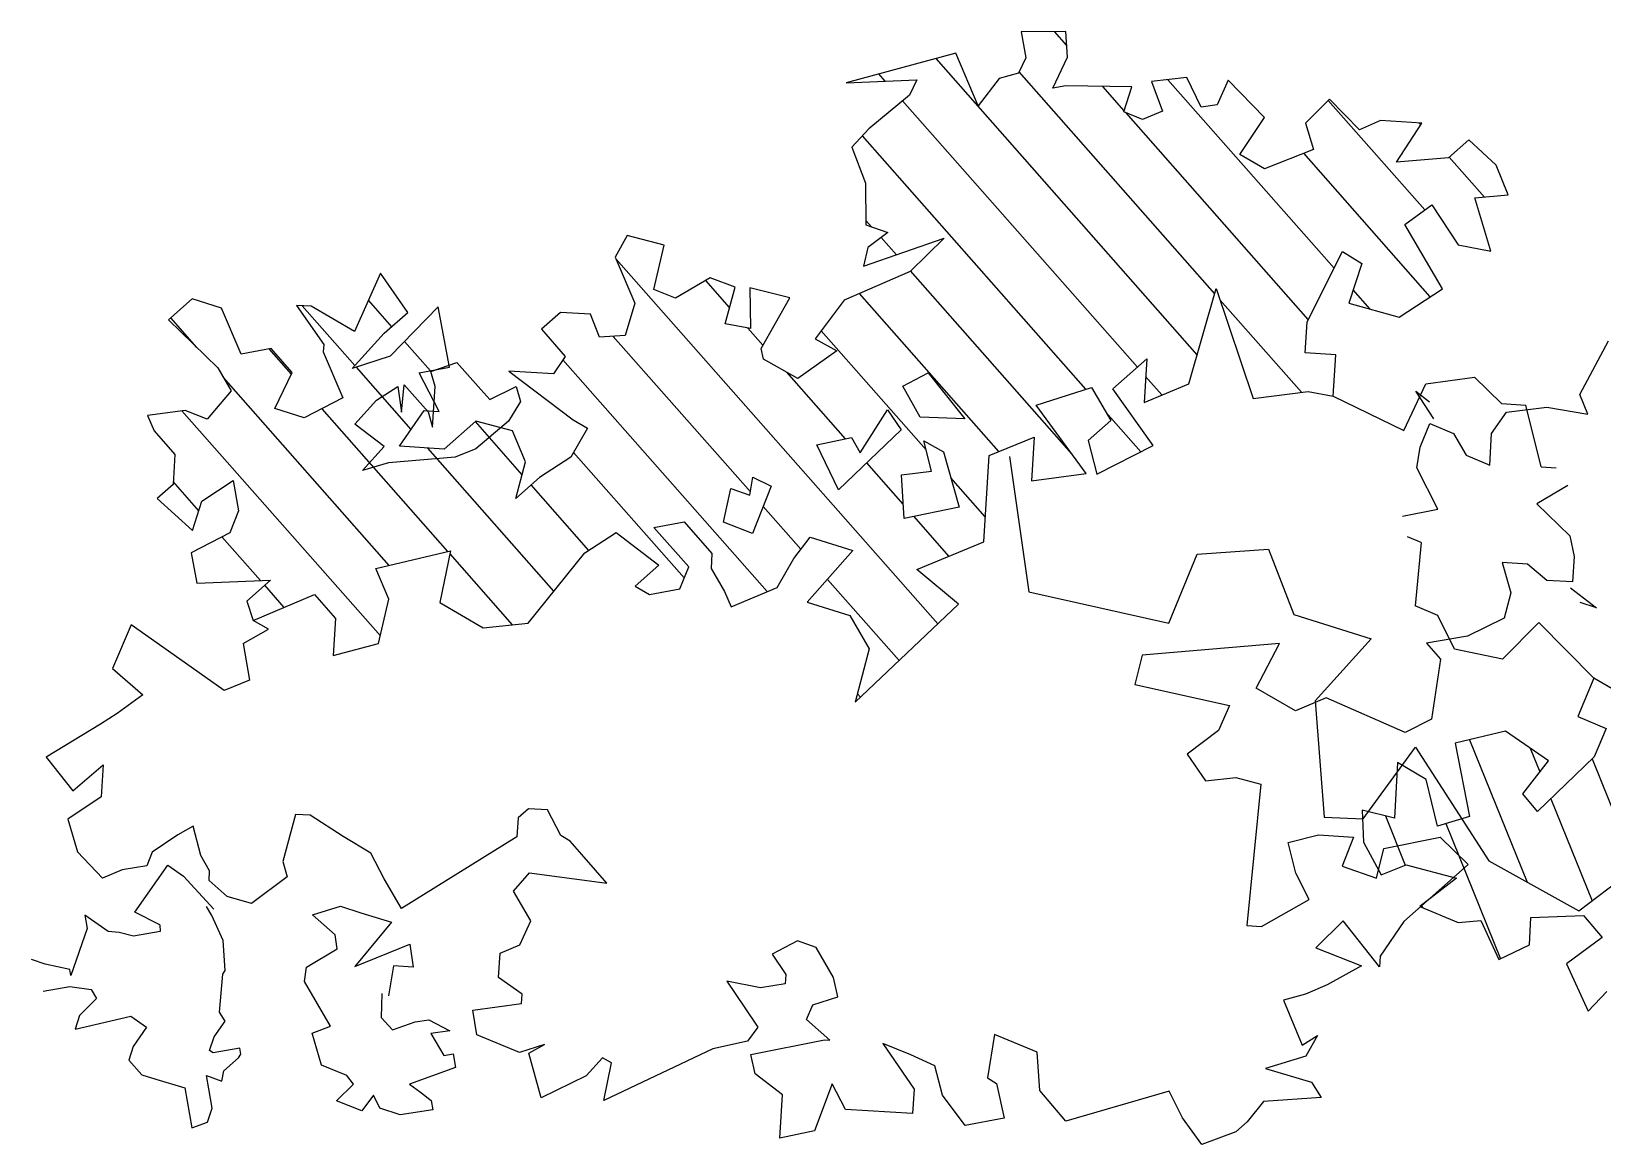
# Model space of a CAD drawing. Header units: metres. Extents: x 1841041 to 1841282, y 5171502 to 5171751.
# Drawn here: x 1841105.01 to 1841107.668, y 5171681.798 to 5171683.681 of the extents above; entities that cross this region are included whole.
import ezdxf

# ---------------------------------------------------------------- set-up
doc = ezdxf.new("R2010")
doc.units = ezdxf.units.M
doc.layers.add('SA - légende prestations', color=7, linetype='Continuous')

msp = doc.modelspace()

# ---------------------------------------------------------------- linework, layer by layer
at = {"layer": 'SA - légende prestations', "color": 96, "ltscale": 0.69984, "true_color": 0x008000}
for p, q in [((1841107.6292, 5171683.0666), (1841107.6775, 5171683.1576)), ((1841105.6853, 5171683.1059), (1841105.7295, 5171683.1212)), ((1841105.7295, 5171683.1212), (1841105.77, 5171683.0753)), ((1841105.6358, 5171683.0368), (1841105.6405, 5171683.0834)), ((1841105.6405, 5171683.0834), (1841105.681, 5171683.0376)), ((1841105.6927, 5171683.0802), (1841105.6853, 5171683.1059)), ((1841107.3312, 5171683.006), (1841107.3686, 5171683.0849)), ((1841107.3686, 5171683.0849), (1841107.4506, 5171683.096)), ((1841107.4506, 5171683.096), (1841107.4965, 5171683.0516)), ((1841105.5569, 5171683.0165), (1841105.5938, 5171683.0575)), ((1841105.5938, 5171683.0575), (1841105.6295, 5171683.0805)), ((1841105.6295, 5171683.0805), (1841105.6358, 5171683.0368)), ((1841105.6884, 5171683.0118), (1841105.6927, 5171683.0802)), ((1841105.77, 5171683.0753), (1841105.7851, 5171683.0581)), ((1841105.7851, 5171683.0581), (1841105.8299, 5171683.0806)), ((1841105.8299, 5171683.0806), (1841105.8373, 5171683.0548)), ((1841107.2121, 5171683.064), (1841107.3312, 5171683.006)), ((1841107.3515, 5171683.0727), (1841107.3749, 5171683.0547)), ((1841107.3821, 5171683.0255), (1841107.3515, 5171683.0727)), ((1841107.6426, 5171683.0335), (1841107.6292, 5171683.0666)), ((1841105.681, 5171683.0376), (1841105.6884, 5171683.0118)), ((1841105.8373, 5171683.0548), (1841105.8172, 5171683.0218)), ((1841107.4799, 5171683.0007), (1841107.5051, 5171683.037)), ((1841107.4965, 5171683.0516), (1841107.5379, 5171683.049)), ((1841107.5051, 5171683.037), (1841107.5732, 5171683.0453)), ((1841107.5638, 5171682.9445), (1841107.5379, 5171683.049)), ((1841107.5732, 5171683.0453), (1841107.6426, 5171683.0335)), ((1841105.6069, 5171682.9791), (1841105.5569, 5171683.0165)), ((1841105.8172, 5171683.0218), (1841105.7618, 5171682.9747)), ((1841107.3587, 5171682.9777), (1841107.3756, 5171683.0176)), ((1841107.3756, 5171683.0176), (1841107.4154, 5171683.0007)), ((1841105.57, 5171682.9381), (1841105.6069, 5171682.9791)), ((1841107.3536, 5171682.9427), (1841107.3587, 5171682.9777)), ((1841107.4154, 5171683.0007), (1841107.437, 5171682.9641)), ((1841107.4768, 5171682.9472), (1841107.4799, 5171683.0007)), ((1841105.6142, 5171682.9515), (1841105.57, 5171682.9381)), ((1841105.7267, 5171682.9607), (1841105.6142, 5171682.9515)), ((1841105.7618, 5171682.9747), (1841105.7267, 5171682.9607)), ((1841106.6645, 5171682.9618), (1841106.6972, 5171682.7331)), ((1841107.437, 5171682.9641), (1841107.4768, 5171682.9472)), ((1841107.3887, 5171682.8731), (1841107.3536, 5171682.9427)), ((1841107.5638, 5171682.9445), (1841107.589, 5171682.9429)), ((1841107.6087, 5171682.9128), (1841107.5562, 5171682.8818)), ((1841107.3289, 5171682.8612), (1841107.3887, 5171682.8731)), ((1841107.5562, 5171682.8818), (1841107.6124, 5171682.8277)), ((1841107.3607, 5171682.8164), (1841107.3375, 5171682.8263)), ((1841107.6124, 5171682.8277), (1841107.6192, 5171682.793)), ((1841106.934, 5171682.6803), (1841106.9816, 5171682.7965)), ((1841106.9816, 5171682.7965), (1841107.1027, 5171682.8055)), ((1841107.1027, 5171682.8055), (1841107.1452, 5171682.6948)), ((1841107.3607, 5171682.8164), (1841107.3505, 5171682.7092)), ((1841107.6192, 5171682.793), (1841107.6165, 5171682.7498)), ((1841107.4977, 5171682.7825), (1841107.5125, 5171682.7311)), ((1841107.5408, 5171682.7798), (1841107.4977, 5171682.7825)), ((1841107.5734, 5171682.7525), (1841107.5408, 5171682.7798)), ((1841107.6165, 5171682.7498), (1841107.5734, 5171682.7525)), ((1841107.613, 5171682.7401), (1841107.6575, 5171682.7058)), ((1841106.6972, 5171682.7331), (1841106.934, 5171682.6803)), ((1841107.5125, 5171682.7311), (1841107.5008, 5171682.6885)), ((1841107.6575, 5171682.7058), (1841107.6295, 5171682.715)), ((1841105.4111, 5171682.67), (1841105.3849, 5171682.6843)), ((1841107.1452, 5171682.6948), (1841107.276, 5171682.6536)), ((1841107.3887, 5171682.693), (1841107.3505, 5171682.7092)), ((1841107.4173, 5171682.6359), (1841107.3887, 5171682.693)), ((1841107.5008, 5171682.6885), (1841107.4393, 5171682.6581)), ((1841105.1787, 5171682.6774), (1841105.147, 5171682.6035)), ((1841105.2513, 5171682.6259), (1841105.1787, 5171682.6774)), ((1841105.3681, 5171682.6456), (1841105.4111, 5171682.67)), ((1841107.4393, 5171682.6581), (1841107.3699, 5171682.6462)), ((1841107.5598, 5171682.6812), (1841107.4983, 5171682.6192)), ((1841107.6529, 5171682.587), (1841107.5598, 5171682.6812)), ((1841105.3681, 5171682.6456), (1841105.3786, 5171682.5836)), ((1841107.1208, 5171682.6456), (1841106.8885, 5171682.6259)), ((1841107.0818, 5171682.5704), (1841107.1208, 5171682.6456)), ((1841107.276, 5171682.6536), (1841107.1815, 5171682.5488)), ((1841107.3699, 5171682.6462), (1841107.3935, 5171682.6194)), ((1841107.4983, 5171682.6192), (1841107.4173, 5171682.6359)), ((1841105.336, 5171682.5664), (1841105.2513, 5171682.6259)), ((1841106.8885, 5171682.6259), (1841106.8764, 5171682.5761)), ((1841107.3935, 5171682.6194), (1841107.3781, 5171682.5175)), ((1841105.147, 5171682.6035), (1841105.1983, 5171682.5588)), ((1841105.3786, 5171682.5836), (1841105.336, 5171682.5664)), ((1841105.1983, 5171682.5588), (1841105.1548, 5171682.5272)), ((1841106.8764, 5171682.5761), (1841107.0366, 5171682.5408)), ((1841107.148, 5171682.532), (1841107.0818, 5171682.5704)), ((1841107.1999, 5171682.554), (1841107.148, 5171682.532)), ((1841107.3334, 5171682.495), (1841107.1999, 5171682.554)), ((1841105.1548, 5171682.5272), (1841105.1266, 5171682.5092)), ((1841107.0366, 5171682.5408), (1841107.0177, 5171682.4986)), ((1841107.1815, 5171682.5488), (1841107.1966, 5171682.3517)), ((1841105.1266, 5171682.5092), (1841105.0347, 5171682.4536)), ((1841107.0177, 5171682.4986), (1841106.9646, 5171682.4586)), ((1841107.3781, 5171682.5175), (1841107.3334, 5171682.495)), ((1841105.0347, 5171682.4536), (1841105.0798, 5171682.3966)), ((1841106.9646, 5171682.4586), (1841106.9961, 5171682.4133)), ((1841107.2628, 5171682.3489), (1841107.3509, 5171682.4705)), ((1841107.3509, 5171682.4705), (1841107.4751, 5171682.2781)), ((1841105.0798, 5171682.3966), (1841105.1313, 5171682.4403)), ((1841105.1313, 5171682.4403), (1841105.1279, 5171682.3863)), ((1841106.9961, 5171682.4133), (1841107.047, 5171682.4192)), ((1841107.047, 5171682.4192), (1841107.0896, 5171682.4075)), ((1841107.0896, 5171682.4075), (1841107.0656, 5171682.1689)), ((1841105.1279, 5171682.3863), (1841105.0714, 5171682.3484)), ((1841105.8505, 5171682.3662), (1841105.8333, 5171682.351)), ((1841105.8829, 5171682.3642), (1841105.8505, 5171682.3662)), ((1841105.0714, 5171682.3484), (1841105.0878, 5171682.2932)), ((1841105.4564, 5171682.3567), (1841105.4351, 5171682.2768)), ((1841105.4816, 5171682.3551), (1841105.4564, 5171682.3567)), ((1841105.5371, 5171682.3191), (1841105.4816, 5171682.3551)), ((1841105.8333, 5171682.351), (1841105.8313, 5171682.3187)), ((1841105.9054, 5171682.3212), (1841105.8829, 5171682.3642)), ((1841107.1966, 5171682.3517), (1841107.2628, 5171682.3489)), ((1841105.2575, 5171682.3222), (1841105.2141, 5171682.2925)), ((1841105.2837, 5171682.3368), (1841105.2575, 5171682.3222)), ((1841105.2968, 5171682.2873), (1841105.2837, 5171682.3368)), ((1841105.584, 5171682.2909), (1841105.5371, 5171682.3191)), ((1841105.8313, 5171682.3187), (1841105.6359, 5171682.1974)), ((1841105.9211, 5171682.3112), (1841105.9054, 5171682.3212)), ((1841107.1357, 5171682.3089), (1841107.1871, 5171682.3219)), ((1841107.1871, 5171682.3219), (1841107.2464, 5171682.3182)), ((1841107.2464, 5171682.3182), (1841107.2271, 5171682.2688)), ((1841107.2976, 5171682.2987), (1841107.3926, 5171682.318)), ((1841107.3926, 5171682.318), (1841107.4403, 5171682.2717)), ((1841105.0878, 5171682.2932), (1841105.1301, 5171682.249)), ((1841105.2141, 5171682.2925), (1841105.2054, 5171682.2695)), ((1841105.3114, 5171682.2611), (1841105.2968, 5171682.2873)), ((1841105.6066, 5171682.2479), (1841105.584, 5171682.2909)), ((1841105.9447, 5171682.2845), (1841105.9211, 5171682.3112)), ((1841107.1488, 5171682.2575), (1841107.1357, 5171682.3089)), ((1841107.2854, 5171682.2489), (1841107.2976, 5171682.2987)), ((1841105.1635, 5171682.2631), (1841105.1301, 5171682.249)), ((1841105.2054, 5171682.2695), (1841105.1635, 5171682.2631)), ((1841105.1848, 5171682.191), (1841105.2406, 5171682.2707)), ((1841105.2406, 5171682.2707), (1841105.2671, 5171682.2521)), ((1841105.3104, 5171682.2449), (1841105.3114, 5171682.2611)), ((1841105.4351, 5171682.2768), (1841105.4425, 5171682.251)), ((1841105.9834, 5171682.2405), (1841105.9447, 5171682.2845)), ((1841107.2271, 5171682.2688), (1841107.2854, 5171682.2489)), ((1841107.4403, 5171682.2717), (1841107.3314, 5171682.1756)), ((1841107.4751, 5171682.2781), (1841107.6276, 5171682.1934)), ((1841107.6276, 5171682.1934), (1841107.7329, 5171682.274)), ((1841105.2671, 5171682.2521), (1841105.3183, 5171682.1964)), ((1841105.3412, 5171682.2177), (1841105.3104, 5171682.2449)), ((1841105.4425, 5171682.251), (1841105.382, 5171682.2061)), ((1841105.6359, 5171682.1974), (1841105.6066, 5171682.2479)), ((1841105.8255, 5171682.227), (1841105.8527, 5171682.2577)), ((1841105.8527, 5171682.2577), (1841105.9834, 5171682.2405)), ((1841107.1712, 5171682.2128), (1841107.1488, 5171682.2575)), ((1841105.382, 5171682.2061), (1841105.3412, 5171682.2177)), ((1841105.8548, 5171682.1764), (1841105.8255, 5171682.227)), ((1841107.0907, 5171682.1673), (1841107.1712, 5171682.2128)), ((1841105.1002, 5171682.1864), (1841105.1042, 5171682.1639)), ((1841105.14, 5171682.1585), (1841105.1002, 5171682.1864)), ((1841105.2273, 5171682.17), (1841105.1848, 5171682.191)), ((1841105.3151, 5171682.1855), (1841105.3059, 5171682.2007)), ((1841105.3341, 5171682.1436), (1841105.3151, 5171682.1855)), ((1841105.4857, 5171682.187), (1841105.5327, 5171682.2014)), ((1841105.5237, 5171682.1527), (1841105.4857, 5171682.187)), ((1841105.5327, 5171682.2014), (1841105.5672, 5171682.1902)), ((1841105.5672, 5171682.1902), (1841105.6188, 5171682.1744)), ((1841105.1042, 5171682.1639), (1841105.0769, 5171682.084)), ((1841105.1585, 5171682.1566), (1841105.14, 5171682.1585)), ((1841105.1828, 5171682.1506), (1841105.1585, 5171682.1566)), ((1841105.228, 5171682.1585), (1841105.1828, 5171682.1506)), ((1841105.2273, 5171682.17), (1841105.228, 5171682.1585)), ((1841105.5272, 5171682.1295), (1841105.5237, 5171682.1527)), ((1841105.6188, 5171682.1744), (1841105.5573, 5171682.0995)), ((1841105.836, 5171682.136), (1841105.8548, 5171682.1764)), ((1841107.0656, 5171682.1689), (1841107.0907, 5171682.1673)), ((1841107.2285, 5171682.1767), (1841107.1823, 5171682.1309)), ((1841107.2904, 5171682.0988), (1841107.2285, 5171682.1767)), ((1841107.3314, 5171682.1756), (1841107.2916, 5171682.1168)), ((1841105.3379, 5171682.0925), (1841105.3341, 5171682.1436)), ((1841105.4755, 5171682.098), (1841105.5272, 5171682.1295)), ((1841105.5573, 5171682.0995), (1841105.6499, 5171682.1372)), ((1841105.6499, 5171682.1372), (1841105.6559, 5171682.098)), ((1841105.8027, 5171682.1219), (1841105.836, 5171682.136)), ((1841106.3058, 5171682.1426), (1841106.2628, 5171682.1201)), ((1841106.3376, 5171682.1316), (1841106.3058, 5171682.1426)), ((1841106.3669, 5171682.081), (1841106.3376, 5171682.1316)), ((1841107.1823, 5171682.1309), (1841107.2599, 5171682.1007)), ((1841105.0333, 5171682.1035), (1841105.01, 5171682.111)), ((1841105.0751, 5171682.0941), (1841105.0333, 5171682.1035)), ((1841105.6227, 5171682.1003), (1841105.614, 5171682.0497)), ((1841105.6559, 5171682.098), (1841105.6227, 5171682.1003)), ((1841105.8001, 5171682.0805), (1841105.8027, 5171682.1219)), ((1841106.2628, 5171682.1201), (1841106.286, 5171682.0861)), ((1841107.2599, 5171682.1007), (1841107.2019, 5171682.0683)), ((1841107.2916, 5171682.1168), (1841107.2904, 5171682.0988)), ((1841105.0769, 5171682.084), (1841105.0751, 5171682.0941)), ((1841105.3283, 5171682.0223), (1841105.3338, 5171682.0866)), ((1841105.3338, 5171682.0866), (1841105.3379, 5171682.0925)), ((1841105.4719, 5171682.0738), (1841105.4755, 5171682.098)), ((1841105.5161, 5171681.9985), (1841105.4719, 5171682.0738)), ((1841105.8398, 5171682.0528), (1841105.8001, 5171682.0805)), ((1841106.186, 5171682.0743), (1841106.2157, 5171682.031)), ((1841106.2431, 5171682.0635), (1841106.186, 5171682.0743)), ((1841106.286, 5171682.0861), (1841106.285, 5171682.0699)), ((1841106.3739, 5171682.0481), (1841106.3669, 5171682.081)), ((1841105.0298, 5171682.0576), (1841105.0749, 5171682.0656)), ((1841105.0749, 5171682.0656), (1841105.1108, 5171682.0602)), ((1841105.1108, 5171682.0602), (1841105.1199, 5171682.045)), ((1841105.6025, 5171682.0535), (1841105.6013, 5171682.0132)), ((1841105.8388, 5171682.0366), (1841105.8398, 5171682.0528)), ((1841106.285, 5171682.0699), (1841106.2431, 5171682.0635)), ((1841106.3315, 5171682.0345), (1841106.3739, 5171682.0481)), ((1841107.1648, 5171682.0525), (1841107.128, 5171682.0422)), ((1841107.2019, 5171682.0683), (1841107.1648, 5171682.0525)), ((1841105.1199, 5171682.045), (1841105.0913, 5171682.0167)), ((1841105.3375, 5171682.0071), (1841105.3283, 5171682.0223)), ((1841105.7569, 5171682.0255), (1841105.8388, 5171682.0366)), ((1841105.7633, 5171681.9836), (1841105.7569, 5171682.0255)), ((1841106.2157, 5171682.031), (1841106.2389, 5171681.997)), ((1841106.3209, 5171682.0099), (1841106.3315, 5171682.0345)), ((1841107.128, 5171682.0422), (1841107.1593, 5171681.9662)), ((1841105.0913, 5171682.0167), (1841105.0838, 5171681.9934)), ((1841105.0838, 5171681.9934), (1841105.1782, 5171682.0152)), ((1841105.1782, 5171682.0152), (1841105.2048, 5171681.9966)), ((1841105.2048, 5171681.9966), (1841105.1821, 5171681.9642)), ((1841105.3189, 5171681.9805), (1841105.3375, 5171682.0071)), ((1841105.4851, 5171681.9865), (1841105.5161, 5171681.9985)), ((1841105.6013, 5171682.0132), (1841105.6209, 5171681.9925)), ((1841105.6209, 5171681.9925), (1841105.659, 5171682.0055)), ((1841105.659, 5171682.0055), (1841105.6821, 5171682.009)), ((1841105.6821, 5171682.009), (1841105.7177, 5171681.9907)), ((1841106.2389, 5171681.997), (1841106.2211, 5171681.9729)), ((1841106.3602, 5171681.9749), (1841106.3209, 5171682.0099)), ((1841105.3114, 5171681.9572), (1841105.3189, 5171681.9805)), ((1841105.5006, 5171681.9323), (1841105.4851, 5171681.9865)), ((1841105.7177, 5171681.9907), (1841105.6856, 5171681.9859)), ((1841105.6856, 5171681.9859), (1841105.7076, 5171681.9491)), ((1841105.8354, 5171681.9538), (1841105.7633, 5171681.9836)), ((1841105.8778, 5171681.9674), (1841105.8354, 5171681.9538)), ((1841105.8516, 5171681.9528), (1841105.8778, 5171681.9674)), ((1841106.2211, 5171681.9729), (1841106.1626, 5171681.9603)), ((1841106.2269, 5171681.9508), (1841106.3512, 5171681.9755)), ((1841106.3512, 5171681.9755), (1841106.3602, 5171681.9749)), ((1841106.4501, 5171681.9693), (1841106.503, 5171681.892)), ((1841106.4977, 5171681.9501), (1841106.4501, 5171681.9693)), ((1841106.6388, 5171681.9845), (1841106.627, 5171681.9112)), ((1841106.711, 5171681.9547), (1841106.6388, 5171681.9845)), ((1841107.1593, 5171681.9662), (1841107.1856, 5171681.9826)), ((1841107.1856, 5171681.9826), (1841107.1654, 5171681.9478)), ((1841105.1821, 5171681.9642), (1841105.1745, 5171681.9408)), ((1841105.1745, 5171681.9408), (1841105.197, 5171681.9163)), ((1841105.3173, 5171681.9531), (1841105.3114, 5171681.9572)), ((1841105.3624, 5171681.961), (1841105.3173, 5171681.9531)), ((1841105.3356, 5171681.9227), (1841105.3601, 5171681.9451)), ((1841105.3601, 5171681.9451), (1841105.3642, 5171681.951)), ((1841105.3642, 5171681.951), (1841105.3624, 5171681.961)), ((1841105.7076, 5171681.9491), (1841105.7236, 5171681.9516)), ((1841105.7236, 5171681.9516), (1841105.7271, 5171681.9284)), ((1841105.8721, 5171681.8775), (1841105.8516, 5171681.9528)), ((1841105.9757, 5171681.945), (1841105.9485, 5171681.9142)), ((1841105.9914, 5171681.9367), (1841105.9757, 5171681.945)), ((1841106.1626, 5171681.9603), (1841105.9783, 5171681.8726)), ((1841106.2339, 5171681.9179), (1841106.2269, 5171681.9508)), ((1841106.538, 5171681.9313), (1841106.4977, 5171681.9501)), ((1841106.7159, 5171681.8894), (1841106.711, 5171681.9547)), ((1841107.1654, 5171681.9478), (1841107.0973, 5171681.9268)), ((1841105.197, 5171681.9163), (1841105.2203, 5171681.9088)), ((1841105.3059, 5171681.9148), (1841105.3322, 5171681.9052)), ((1841105.3099, 5171681.8923), (1841105.3059, 5171681.9148)), ((1841105.3322, 5171681.9052), (1841105.3356, 5171681.9227)), ((1841105.5433, 5171681.9151), (1841105.5006, 5171681.9323)), ((1841105.5546, 5171681.9004), (1841105.5433, 5171681.9151)), ((1841105.7271, 5171681.9284), (1841105.6494, 5171681.9002)), ((1841105.9485, 5171681.9142), (1841105.8721, 5171681.8775)), ((1841105.9783, 5171681.8726), (1841105.9914, 5171681.9367)), ((1841106.2804, 5171681.8825), (1841106.2339, 5171681.9179)), ((1841106.5511, 5171681.8817), (1841106.538, 5171681.9313)), ((1841107.0973, 5171681.9268), (1841107.1753, 5171681.9039)), ((1841105.2203, 5171681.9088), (1841105.2694, 5171681.8942)), ((1841105.2694, 5171681.8942), (1841105.2814, 5171681.8264)), ((1841105.3156, 5171681.8596), (1841105.3099, 5171681.8923)), ((1841105.5261, 5171681.8724), (1841105.5546, 5171681.9004)), ((1841105.6494, 5171681.9002), (1841105.6679, 5171681.8866)), ((1841106.3646, 5171681.9007), (1841106.3343, 5171681.8213)), ((1841106.3872, 5171681.8577), (1841106.3646, 5171681.9007)), ((1841106.503, 5171681.892), (1841106.5004, 5171681.8506)), ((1841106.627, 5171681.9112), (1841106.6426, 5171681.9012)), ((1841106.6426, 5171681.9012), (1841106.6552, 5171681.8427)), ((1841106.7596, 5171681.8379), (1841106.7159, 5171681.8894)), ((1841106.9342, 5171681.8883), (1841106.7596, 5171681.8379)), ((1841106.9567, 5171681.8436), (1841106.9342, 5171681.8883)), ((1841107.1753, 5171681.9039), (1841107.1917, 5171681.8776)), ((1841105.5688, 5171681.8552), (1841105.5261, 5171681.8724)), ((1841105.5884, 5171681.8819), (1841105.5688, 5171681.8552)), ((1841105.5991, 5171681.8598), (1841105.5884, 5171681.8819)), ((1841105.6679, 5171681.8866), (1841105.6863, 5171681.873)), ((1841105.6863, 5171681.873), (1841105.6888, 5171681.857)), ((1841106.2758, 5171681.8088), (1841106.2804, 5171681.8825)), ((1841106.5894, 5171681.8306), (1841106.5511, 5171681.8817)), ((1841107.0938, 5171681.8711), (1841107.0664, 5171681.8367)), ((1841107.1917, 5171681.8776), (1841107.0938, 5171681.8711)), ((1841105.2814, 5171681.8264), (1841105.3081, 5171681.8363)), ((1841105.3081, 5171681.8363), (1841105.3156, 5171681.8596)), ((1841105.6335, 5171681.8486), (1841105.5991, 5171681.8598)), ((1841105.6888, 5171681.857), (1841105.6335, 5171681.8486)), ((1841106.5004, 5171681.8506), (1841106.3872, 5171681.8577)), ((1841106.6552, 5171681.8427), (1841106.5894, 5171681.8306)), ((1841106.9899, 5171681.7982), (1841106.9567, 5171681.8436)), ((1841107.0664, 5171681.8367), (1841107.0473, 5171681.8198)), ((1841106.3343, 5171681.8213), (1841106.2758, 5171681.8088)), ((1841107.0473, 5171681.8198), (1841106.9899, 5171681.7982))]:
    msp.add_line(p, q, dxfattribs=at)
at = {"layer": 'SA - légende prestations', "color": 96, "ltscale": 0.69984, "true_color": 0x008000, "elevation": 0, "flags": 128}
for points in [[(1841107.2121, 5171683.064), (1841107.2165, 5171683.1342), (1841107.1644, 5171683.1374), (1841107.1676, 5171683.1896), (1841107.2275, 5171683.3086), (1841107.2605, 5171683.2884), (1841107.2382, 5171683.2212), (1841107.3234, 5171683.1978), (1841107.3968, 5171683.2456), (1841107.3332, 5171683.3543), (1841107.3786, 5171683.3875), (1841107.4231, 5171683.3197), (1841107.4784, 5171683.309), (1841107.4516, 5171683.3992), (1841107.5079, 5171683.4047), (1841107.4875, 5171683.4547), (1841107.4415, 5171683.4973), (1841107.4071, 5171683.467), (1841107.319, 5171683.4599), (1841107.362, 5171683.5257), (1841107.2919, 5171683.5302), (1841107.2566, 5171683.5143), (1841107.2057, 5171683.5663), (1841107.1653, 5171683.5255), (1841107.1787, 5171683.4813), (1841107.0955, 5171683.4486), (1841107.0537, 5171683.4729), (1841107.0955, 5171683.5353), (1841107.0345, 5171683.5987), (1841107.0156, 5171683.5565), (1841106.9883, 5171683.5528), (1841106.9644, 5171683.6031), (1841106.9044, 5171683.596), (1841106.9229, 5171683.5461), (1841106.8895, 5171683.532), (1841106.8578, 5171683.5448), (1841106.8713, 5171683.5873), (1841106.7595, 5171683.5889), (1841106.7376, 5171683.5848), (1841106.7626, 5171683.6374), (1841106.7599, 5171683.6809), (1841106.684, 5171683.6803), (1841106.6921, 5171683.6364), (1841106.6796, 5171683.6102), (1841106.6466, 5171683.6014), (1841106.6111, 5171683.5549), (1841106.5734, 5171683.6439), (1841106.388, 5171683.5942), (1841106.5074, 5171683.5993), (1841106.495, 5171683.573), (1841106.4264, 5171683.516), (1841106.3974, 5171683.4853), (1841106.4206, 5171683.4243), (1841106.4216, 5171683.3538), (1841106.4587, 5171683.3406), (1841106.4246, 5171683.3157), (1841106.4172, 5171683.2837), (1841106.5538, 5171683.331), (1841106.4961, 5171683.2751), (1841106.3847, 5171683.2261), (1841106.3356, 5171683.1609), (1841106.3722, 5171683.1405), (1841106.3061, 5171683.0941), (1841106.2485, 5171683.1264), (1841106.2442, 5171683.1447), (1841106.2929, 5171683.2301), (1841106.2254, 5171683.247), (1841106.2265, 5171683.1783), (1841106.1837, 5171683.1864), (1841106.2002, 5171683.2486), (1841106.1578, 5171683.2639), (1841106.0997, 5171683.2296), (1841106.0628, 5171683.2446), (1841106.0801, 5171683.3193), (1841106.0179, 5171683.3358), (1841105.9976, 5171683.2992), (1841106.0306, 5171683.2213), (1841106.0145, 5171683.1664), (1841105.971, 5171683.1637), (1841105.9554, 5171683.2026), (1841105.9051, 5171683.2057), (1841105.8726, 5171683.1771), (1841105.913, 5171683.1312), (1841105.8931, 5171683.1018), (1841105.8554, 5171683.1042), (1841105.8176, 5171683.1065), (1841105.9261, 5171683.0239), (1841105.9505, 5171683.0097), (1841105.9222, 5171682.961), (1841105.8695, 5171682.9264), (1841105.8293, 5171682.891), (1841105.8459, 5171682.9531), (1841105.8239, 5171683.0051), (1841105.7617, 5171683.0216), (1841105.7082, 5171682.9744), (1841105.6327, 5171682.9792), (1841105.6744, 5171683.0397), (1841105.6996, 5171683.0381), (1841105.6658, 5171683.1034), (1841105.7169, 5171683.1129), (1841105.6981, 5171683.2151), (1841105.617, 5171683.1318), (1841105.5525, 5171683.1106), (1841105.6068, 5171683.1703), (1841105.6469, 5171683.2057), (1841105.6006, 5171683.2718), (1841105.5565, 5171683.1735), (1841105.4833, 5171683.216), (1841105.4582, 5171683.2176), (1841105.5045, 5171683.1515), (1841105.5037, 5171683.1389), (1841105.5368, 5171683.061), (1841105.4715, 5171683.0272), (1841105.4219, 5171683.043), (1841105.451, 5171683.1043), (1841105.4156, 5171683.1444), (1841105.3645, 5171683.135), (1841105.3315, 5171683.2129), (1841105.2819, 5171683.2287), (1841105.2418, 5171683.1933), (1841105.3252, 5171683.1122), (1841105.348, 5171683.0729), (1841105.307, 5171683.0249), (1841105.2701, 5171683.0399), (1841105.2064, 5171683.0312), (1841105.2174, 5171683.0053), (1841105.2528, 5171682.9651), (1841105.2496, 5171682.9148), (1841105.2228, 5171682.8912), (1841105.2826, 5171682.8369), (1841105.2983, 5171682.8865), (1841105.3511, 5171682.9211), (1841105.3605, 5171682.8699), (1841105.3455, 5171682.833), (1841105.2802, 5171682.7992), (1841105.2896, 5171682.748), (1841105.4145, 5171682.7528), (1841105.3744, 5171682.7174), (1841105.3849, 5171682.6843), (1841105.4888, 5171682.7283), (1841105.5242, 5171682.6882), (1841105.5202, 5171682.6252), (1841105.5973, 5171682.6456), (1841105.6146, 5171682.7204), (1841105.5926, 5171682.7723), (1841105.7191, 5171682.8023), (1841105.7009, 5171682.7149), (1841105.7741, 5171682.6724), (1841105.8504, 5171682.6803), (1841105.9463, 5171682.7988), (1841105.999, 5171682.8334), (1841106.0714, 5171682.7783), (1841106.0312, 5171682.7429), (1841106.0556, 5171682.7288), (1841106.1067, 5171682.7382), (1841106.1217, 5171682.7752), (1841106.0627, 5171682.842), (1841106.1139, 5171682.8515), (1841106.161, 5171682.798), (1841106.1595, 5171682.7728), (1841106.1823, 5171682.7334), (1841106.1933, 5171682.7075), (1841106.2712, 5171682.7405), (1841106.2995, 5171682.7892), (1841106.327, 5171682.8254), (1841106.3996, 5171682.8028), (1841106.3219, 5171682.7156), (1841106.3945, 5171682.693), (1841106.4271, 5171682.6368), (1841106.4034, 5171682.5463), (1841106.578, 5171682.7122), (1841106.5077, 5171682.7707), (1841106.6208, 5171682.8178), (1841106.6299, 5171682.9634), (1841106.7059, 5171682.9948), (1841106.7013, 5171682.921), (1841106.7941, 5171682.9333), (1841106.7093, 5171683.0487), (1841106.8033, 5171683.0789), (1841106.8358, 5171683.0227), (1841106.7976, 5171682.989), (1841106.8121, 5171682.9321), (1841106.9072, 5171682.9803), (1841106.8392, 5171683.0766), (1841106.8966, 5171683.1272), (1841106.8919, 5171683.0535), (1841106.9679, 5171683.0848), (1841107.0141, 5171683.2462), (1841107.0764, 5171683.0599), (1841107.1693, 5171683.0721)], [(1841106.5268, 5171683.1035), (1841106.5887, 5171683.0256), (1841106.5131, 5171683.0285), (1841106.4839, 5171683.0809)], [(1841106.4579, 5171683.041), (1841106.4811, 5171683.0071), (1841106.3754, 5171682.9054), (1841106.3387, 5171682.9817), (1841106.3972, 5171682.9943), (1841106.4118, 5171682.9681)], [(1841106.5527, 5171682.9701), (1841106.5793, 5171682.8764), (1841106.4861, 5171682.857), (1841106.4817, 5171682.9312), (1841106.5326, 5171682.9371), (1841106.5196, 5171682.9884)], [(1841106.2612, 5171682.9118), (1841106.2299, 5171682.8315), (1841106.1806, 5171682.8509), (1841106.1932, 5171682.9078), (1841106.225, 5171682.8968), (1841106.2305, 5171682.9272)]]:
    msp.add_lwpolyline(points, close=True, dxfattribs=at)
for points in [[(1841106.7613, 5171683.657), (1841106.7404, 5171683.6807)], [(1841106.7613, 5171683.657), (1841106.7404, 5171683.6807)], [(1841106.982, 5171683.1342), (1841106.5405, 5171683.635)], [(1841106.982, 5171683.1342), (1841106.5405, 5171683.635)], [(1841106.4539, 5171683.597), (1841106.4433, 5171683.609)], [(1841106.4539, 5171683.597), (1841106.4433, 5171683.609)], [(1841107.0115, 5171683.237), (1841106.6806, 5171683.6123)], [(1841107.0115, 5171683.237), (1841106.6806, 5171683.6123)], [(1841106.8584, 5171683.5468), (1841106.8222, 5171683.588)], [(1841106.8584, 5171683.5468), (1841106.8222, 5171683.588)], [(1841107.2134, 5171683.2805), (1841106.9322, 5171683.5993)], [(1841107.2134, 5171683.2805), (1841106.9322, 5171683.5993)], [(1841106.8806, 5171683.1131), (1841106.4835, 5171683.5635)], [(1841106.8806, 5171683.1131), (1841106.4835, 5171683.5635)], [(1841107.3668, 5171683.3789), (1841107.2035, 5171683.564)], [(1841107.3668, 5171683.3789), (1841107.2035, 5171683.564)], [(1841107.1698, 5171683.1938), (1841106.8616, 5171683.5433)], [(1841107.1698, 5171683.1938), (1841106.8616, 5171683.5433)], [(1841107.3601, 5171683.5227), (1841107.3571, 5171683.526)], [(1841107.3601, 5171683.5227), (1841107.3571, 5171683.526)], [(1841106.7934, 5171683.0758), (1841106.4155, 5171683.5044)], [(1841106.7934, 5171683.0758), (1841106.4155, 5171683.5044)], [(1841107.3761, 5171683.2321), (1841107.1621, 5171683.4748)], [(1841107.3761, 5171683.2321), (1841107.1621, 5171683.4748)], [(1841107.4676, 5171683.4007), (1841107.4083, 5171683.468)], [(1841107.4676, 5171683.4007), (1841107.4083, 5171683.468)], [(1841106.4312, 5171683.3504), (1841106.4215, 5171683.3614)], [(1841106.4312, 5171683.3504), (1841106.4215, 5171683.3614)], [(1841106.473, 5171683.303), (1841106.4472, 5171683.3322)], [(1841106.473, 5171683.303), (1841106.4472, 5171683.3322)], [(1841106.5429, 5171682.6789), (1841105.9991, 5171683.2956)], [(1841106.5429, 5171682.6789), (1841105.9991, 5171683.2956)], [(1841106.7698, 5171682.9663), (1841106.4969, 5171683.2759)], [(1841106.7698, 5171682.9663), (1841106.4969, 5171683.2759)], [(1841106.191, 5171683.2142), (1841106.1508, 5171683.2597)], [(1841106.191, 5171683.2142), (1841106.1508, 5171683.2597)], [(1841107.2744, 5171683.2113), (1841107.2457, 5171683.2438)], [(1841107.2744, 5171683.2113), (1841107.2457, 5171683.2438)], [(1841105.5572, 5171683.1157), (1841105.468, 5171683.217)], [(1841105.5572, 5171683.1157), (1841105.468, 5171683.217)], [(1841105.6194, 5171683.1814), (1841105.58, 5171683.2261)], [(1841105.6194, 5171683.1814), (1841105.58, 5171683.2261)], [(1841106.6463, 5171682.9702), (1841106.4106, 5171683.2375)], [(1841106.6463, 5171682.9702), (1841106.4106, 5171683.2375)], [(1841107.1582, 5171683.0707), (1841107.0207, 5171683.2266)], [(1841107.1582, 5171683.0707), (1841107.0207, 5171683.2266)], [(1841105.29, 5171683.1464), (1841105.2457, 5171683.1967)], [(1841105.29, 5171683.1464), (1841105.2457, 5171683.1967)], [(1841106.226, 5171682.9021), (1841105.9941, 5171683.1651)], [(1841106.226, 5171682.9021), (1841105.9941, 5171683.1651)], [(1841106.2474, 5171683.1503), (1841106.2219, 5171683.1792)], [(1841106.2474, 5171683.1503), (1841106.2219, 5171683.1792)], [(1841106.5234, 5171682.9734), (1841106.3459, 5171683.1747)], [(1841106.5234, 5171682.9734), (1841106.3459, 5171683.1747)], [(1841105.4497, 5171683.1015), (1841105.4124, 5171683.1438)], [(1841105.4497, 5171683.1015), (1841105.4124, 5171683.1438)], [(1841105.6851, 5171683.107), (1841105.6412, 5171683.1567)], [(1841105.6851, 5171683.107), (1841105.6412, 5171683.1567)], [(1841105.6524, 5171683.0078), (1841105.5597, 5171683.1129)], [(1841105.6524, 5171683.0078), (1841105.5597, 5171683.1129)], [(1841106.2546, 5171682.7335), (1841105.909, 5171683.1253)], [(1841106.2546, 5171682.7335), (1841105.909, 5171683.1253)], [(1841105.6152, 5171682.7776), (1841105.3348, 5171683.0956)], [(1841105.6152, 5171682.7776), (1841105.3348, 5171683.0956)], [(1841106.3869, 5171682.9921), (1841106.2878, 5171683.1044)], [(1841106.3869, 5171682.9921), (1841106.2878, 5171683.1044)], [(1841106.9222, 5171683.066), (1841106.8946, 5171683.0972)], [(1841106.9222, 5171683.066), (1841106.8946, 5171683.0972)], [(1841105.6003, 5171682.6584), (1841105.2645, 5171683.0391)], [(1841105.6003, 5171682.6584), (1841105.2645, 5171683.0391)], [(1841105.7145, 5171682.8012), (1841105.5015, 5171683.0428)], [(1841105.7145, 5171682.8012), (1841105.5015, 5171683.0428)], [(1841106.8867, 5171682.9699), (1841106.8274, 5171683.0372)], [(1841106.8867, 5171682.9699), (1841106.8274, 5171683.0372)], [(1841105.8401, 5171682.9312), (1841105.7609, 5171683.0209)], [(1841105.8401, 5171682.9312), (1841105.7609, 5171683.0209)], [(1841105.8938, 5171682.734), (1841105.6803, 5171682.9762)], [(1841105.8938, 5171682.734), (1841105.6803, 5171682.9762)], [(1841106.1142, 5171682.7565), (1841105.9268, 5171682.969)], [(1841106.1142, 5171682.7565), (1841105.9268, 5171682.969)], [(1841106.4847, 5171682.8811), (1841106.4229, 5171682.9512)], [(1841106.4847, 5171682.8811), (1841106.4229, 5171682.9512)], [(1841106.6234, 5171682.86), (1841106.5653, 5171682.9259)], [(1841106.6234, 5171682.86), (1841106.5653, 5171682.9259)], [(1841105.2932, 5171682.8703), (1841105.2499, 5171682.9195)], [(1841105.2932, 5171682.8703), (1841105.2499, 5171682.9195)], [(1841105.9529, 5171682.8032), (1841105.8553, 5171682.9139)], [(1841105.9529, 5171682.8032), (1841105.8553, 5171682.9139)], [(1841106.3115, 5171682.8051), (1841106.2478, 5171682.8774)], [(1841106.3115, 5171682.8051), (1841106.2478, 5171682.8774)], [(1841106.562, 5171682.7934), (1841106.5029, 5171682.8605)], [(1841106.562, 5171682.7934), (1841106.5029, 5171682.8605)], [(1841105.3975, 5171682.7522), (1841105.3323, 5171682.8261)], [(1841105.3975, 5171682.7522), (1841105.3323, 5171682.8261)], [(1841105.8235, 5171682.6775), (1841105.718, 5171682.7972)], [(1841105.8235, 5171682.6775), (1841105.718, 5171682.7972)], [(1841105.4376, 5171682.7066), (1841105.4046, 5171682.7441)], [(1841105.4376, 5171682.7066), (1841105.4046, 5171682.7441)], [(1841106.4776, 5171682.6168), (1841106.3564, 5171682.7542)], [(1841106.4776, 5171682.6168), (1841106.3564, 5171682.7542)], [(1841107.6906, 5171682.5651), (1841107.6529, 5171682.587), (1841107.6255, 5171682.5223), (1841107.6736, 5171682.5019), (1841107.6532, 5171682.4538), (1841107.5573, 5171682.3614), (1841107.5328, 5171682.3913), (1841107.5761, 5171682.4473), (1841107.5035, 5171682.4976), (1841107.4184, 5171682.477), (1841107.4423, 5171682.3533), (1841107.3885, 5171682.337), (1841107.369, 5171682.4157), (1841107.3204, 5171682.4442), (1841107.3158, 5171682.3502), (1841107.2609, 5171682.3637), (1841107.2634, 5171682.3098), (1841107.2928, 5171682.2543), (1841107.3353, 5171682.2715), (1841107.4207, 5171682.2489), (1841107.3583, 5171682.2011), (1841107.423, 5171682.1737), (1841107.4615, 5171682.1769), (1841107.4923, 5171682.1111), (1841107.544, 5171682.1361), (1841107.5459, 5171682.1822), (1841107.6353, 5171682.1854), (1841107.6667, 5171682.1487), (1841107.6066, 5171682.1037), (1841107.6431, 5171682.0237), (1841107.6749, 5171682.0572)], [(1841106.4122, 5171682.5547), (1841106.4071, 5171682.5605)], [(1841106.4122, 5171682.5547), (1841106.4071, 5171682.5605)], [(1841107.4424, 5171682.4828), (1841107.5398, 5171682.2422)], [(1841107.4424, 5171682.4828), (1841107.5398, 5171682.2422)], [(1841107.5453, 5171682.4687), (1841107.5615, 5171682.4285)], [(1841107.5453, 5171682.4687), (1841107.5615, 5171682.4285)], [(1841107.6498, 5171682.4505), (1841107.724, 5171682.2672)], [(1841107.6498, 5171682.4505), (1841107.724, 5171682.2672)], [(1841107.5799, 5171682.3832), (1841107.6498, 5171682.2104)], [(1841107.5799, 5171682.3832), (1841107.6498, 5171682.2104)], [(1841107.3001, 5171682.3541), (1841107.3338, 5171682.2709)], [(1841107.3001, 5171682.3541), (1841107.3338, 5171682.2709)], [(1841107.4025, 5171682.3413), (1841107.4951, 5171682.1124)], [(1841107.4025, 5171682.3413), (1841107.4951, 5171682.1124)], [(1841107.3611, 5171682.2033), (1841107.3628, 5171682.1992)], [(1841107.3611, 5171682.2033), (1841107.3628, 5171682.1992)]]:
    msp.add_lwpolyline(points, dxfattribs=at)

doc.saveas('drawing.dxf')
